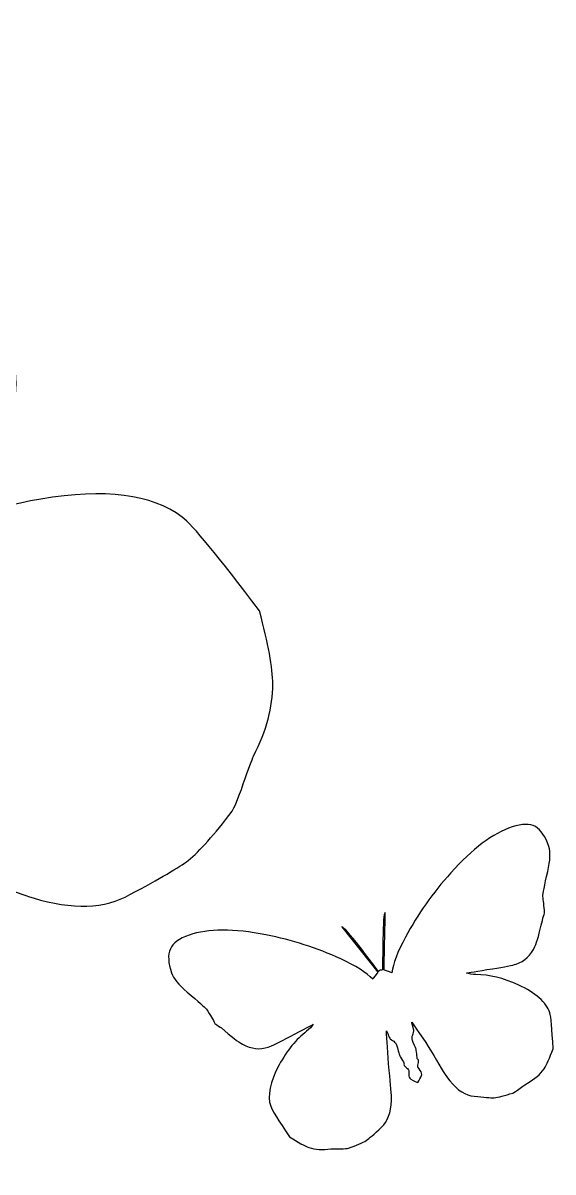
# Model space of a CAD drawing. Header units: centimetres. Extents: x -10.3 to 8.8, y -9.3 to 9.7.
# Drawn here: x 2.461 to 4.687, y 4.561 to 9.382 of the extents above; entities that cross this region are included whole.
import ezdxf

# ---------------------------------------------------------------- set-up
doc = ezdxf.new("R2010")
doc.units = ezdxf.units.CM
doc.header["$MEASUREMENT"] = 0
doc.layers.add('Camada 1', color=7, linetype='Continuous')

msp = doc.modelspace()

# ---------------------------------------------------------------- linework, layer by layer
at = {"layer": 'Camada 1'}
for points in [[(-1.72342, 5.32532), (-1.5489, 5.5559), (-1.24892, 5.76241), (-0.82328, 5.94619), (-0.82328, 5.94619), (-0.47652, 6.0952), (-0.12057, 6.20141), (0.24458, 6.26509), (0.24458, 6.26509), (0.47763, 6.3039), (0.65757, 6.30917), (0.78362, 6.28152), (0.78362, 6.28152), (0.78193, 6.30909), (0.78275, 6.35039), (0.786, 6.40458), (0.786, 6.40458), (0.786, 6.40458), (0.00154, 6.64712), (0.00154, 6.64712), (0.00154, 6.64712), (0.02564, 6.65887), (0.15137, 6.62778), (0.37865, 6.5543), (0.37865, 6.5543), (0.51531, 6.51083), (0.65175, 6.46651), (0.78696, 6.42045), (0.78696, 6.42045), (0.79016, 6.42955), (0.79424, 6.43982), (0.79865, 6.45117), (0.79865, 6.45117), (0.80688, 6.45651), (0.81566, 6.46324), (0.82511, 6.47086), (0.82511, 6.47086), (0.74425, 6.58868), (0.66427, 6.70772), (0.58553, 6.82768), (0.58553, 6.82768), (0.45284, 7.02617), (0.38894, 7.13904), (0.39368, 7.16539), (0.39368, 7.16539), (0.49414, 7.01381), (0.64382, 6.78537), (0.84321, 6.48017), (0.84321, 6.48017), (0.86808, 6.48758), (0.90623, 6.49835), (0.95807, 6.51208), (0.95807, 6.51208), (0.89719, 6.62585), (0.85427, 6.80167), (0.8303, 7.03913), (0.8303, 7.03913), (0.79032, 7.40521), (0.79582, 7.77658), (0.84673, 8.15316), (0.84673, 8.15316), (0.90597, 8.61012), (1.02249, 8.95408), (1.19696, 9.18466), (1.19696, 9.18466), (1.28766, 9.30449), (1.37825, 9.36818), (1.4685, 9.3754), (1.4685, 9.3754), (1.55907, 9.38249), (1.66419, 9.34063), (1.78436, 9.24972), (1.78436, 9.24972), (1.85141, 9.199), (1.91356, 9.09901), (1.97057, 8.95032), (1.97057, 8.95032), (2.04701, 8.75659), (2.09442, 8.64515), (2.11342, 8.61549), (2.11342, 8.61549), (2.15096, 8.57974), (2.20219, 8.52024), (2.26749, 8.43671), (2.26749, 8.43671), (2.27249, 8.41409), (2.28389, 8.37922), (2.30112, 8.33199), (2.30112, 8.33199), (2.37047, 8.15879), (2.4106, 8.03767), (2.42262, 7.96827), (2.42262, 7.96827), (2.44773, 7.83217), (2.4213, 7.71263), (2.34327, 7.60949), (2.34327, 7.60949), (2.31221, 7.56845), (2.23212, 7.48765), (2.10284, 7.36663), (2.10284, 7.36663), (1.93972, 7.21082), (1.84977, 7.12414), (1.83267, 7.10707), (1.83267, 7.10707), (1.87191, 7.11879), (1.91334, 7.13819), (1.95644, 7.16594), (1.95644, 7.16594), (2.11178, 7.27138), (2.30498, 7.34403), (2.53569, 7.38467), (2.53569, 7.38467), (2.80419, 7.43023), (3.00199, 7.40541), (3.12912, 7.30918), (3.12912, 7.30918), (3.17251, 7.27637), (3.28094, 7.14503), (3.45429, 6.91567), (3.45429, 6.91567), (3.4908, 6.77888), (3.50898, 6.67625), (3.51009, 6.60764), (3.51009, 6.60764), (3.51035, 6.51297), (3.48361, 6.41254), (3.42905, 6.30639), (3.42905, 6.30639), (3.42265, 6.29234), (3.40836, 6.25339), (3.386, 6.18921), (3.386, 6.18921), (3.36346, 6.12476), (3.34803, 6.08668), (3.33893, 6.07465), (3.33893, 6.07465), (3.26445, 5.9762), (3.20288, 5.90762), (3.15502, 5.86872), (3.15502, 5.86872), (3.11808, 5.83999), (3.0363, 5.79223), (2.9102, 5.72545), (2.9102, 5.72545), (2.80498, 5.66555), (2.66874, 5.66079), (2.50285, 5.71074), (2.50285, 5.71074), (2.42924, 5.73281), (2.29777, 5.78855), (2.10928, 5.87864), (2.10928, 5.87864), (2.02162, 5.92238), (1.8471, 5.99365), (1.58649, 6.09316), (1.58649, 6.09316), (1.59652, 6.08144), (1.60766, 6.07117), (1.61967, 6.0621), (1.61967, 6.0621), (1.65806, 6.03305), (1.67764, 6.0145), (1.67904, 6.00609), (1.67904, 6.00609), (1.68904, 5.97963), (1.69735, 5.95537), (1.70354, 5.93365), (1.70354, 5.93365), (1.70965, 5.91193), (1.73063, 5.88965), (1.76606, 5.8665), (1.76606, 5.8665), (1.82496, 5.8293), (1.85218, 5.81287), (1.84721, 5.81663), (1.84721, 5.81663), (1.85449, 5.81113), (1.87068, 5.79287), (1.89669, 5.76213), (1.89669, 5.76213), (1.9222, 5.73128), (1.94006, 5.71228), (1.9494, 5.70522), (1.9494, 5.70522), (1.95527, 5.70813), (1.96207, 5.70668), (1.9694, 5.70112), (1.9694, 5.70112), (1.97644, 5.69583), (1.98504, 5.68101), (1.99472, 5.65662), (1.99472, 5.65662), (2.00398, 5.63373), (2.01205, 5.61963), (2.01901, 5.61331), (2.01901, 5.61331), (2.01827, 5.61561), (2.03547, 5.60984), (2.07103, 5.59611), (2.07103, 5.59611), (2.10061, 5.58526), (2.11963, 5.56851), (2.12964, 5.54629), (2.12964, 5.54629), (2.1343, 5.51232), (2.13813, 5.47533), (2.14126, 5.43514), (2.14126, 5.43514), (2.12517, 5.42842), (2.0885, 5.42257), (2.0314, 5.41646), (2.0314, 5.41646), (2.00706, 5.41966), (1.98597, 5.43379), (1.9675, 5.4593), (1.9675, 5.4593), (1.94472, 5.4897), (1.93448, 5.50473), (1.93683, 5.50468), (1.93683, 5.50468), (1.92884, 5.50968), (1.9131, 5.5136), (1.88854, 5.5163), (1.88854, 5.5163), (1.86243, 5.519), (1.84586, 5.52326), (1.83882, 5.52855), (1.83882, 5.52855), (1.83152, 5.53411), (1.82832, 5.54019), (1.82945, 5.5467), (1.82945, 5.5467), (1.82008, 5.55379), (1.79693, 5.56583), (1.76039, 5.58197), (1.76039, 5.58197), (1.72369, 5.59869), (1.70176, 5.60928), (1.6944, 5.6148), (1.6944, 5.6148), (1.6994, 5.61102), (1.67596, 5.63245), (1.62436, 5.67933), (1.62436, 5.67933), (1.59245, 5.70716), (1.56581, 5.7218), (1.54414, 5.72299), (1.54414, 5.72299), (1.52244, 5.72421), (1.49636, 5.72503), (1.46648, 5.72511), (1.46648, 5.72511), (1.45793, 5.72418), (1.43473, 5.73805), (1.39634, 5.7671), (1.39634, 5.7671), (1.38441, 5.77615), (1.37123, 5.7838), (1.35745, 5.79054), (1.35745, 5.79054), (1.43159, 5.68931), (1.54779, 5.54098), (1.70599, 5.34572), (1.70599, 5.34572), (1.84365, 5.18856), (1.93335, 5.07741), (1.97457, 5.01258), (1.97457, 5.01258), (2.06765, 4.86658), (2.10107, 4.7353), (2.07368, 4.62012), (2.07368, 4.62012), (2.04193, 4.47828), (2.01727, 4.38538), (1.99968, 4.3421), (1.99968, 4.3421), (1.9751, 4.28516), (1.92602, 4.20759), (1.85151, 4.10913), (1.85151, 4.10913), (1.84241, 4.09709), (1.81233, 4.07246), (1.76176, 4.03555), (1.76176, 4.03555), (1.70083, 3.99462), (1.6645, 3.96911), (1.65304, 3.95938), (1.65304, 3.95938), (1.56747, 3.88043), (1.47799, 3.82738), (1.38512, 3.79952), (1.38512, 3.79952), (1.31879, 3.78193), (1.21505, 3.77155), (1.07349, 3.76949), (1.07349, 3.76949), (0.80536, 3.87374), (0.64973, 3.94271), (0.60639, 3.97552), (0.60639, 3.97552), (0.4792, 4.07172), (0.40147, 4.255), (0.37252, 4.52617), (0.37252, 4.52617), (0.35069, 4.76149), (0.3681, 4.96718), (0.4256, 5.14299), (0.4256, 5.14299), (0.44036, 5.19173), (0.44796, 5.2371), (0.44859, 5.27809), (0.44859, 5.27809), (0.43856, 5.25938), (0.38049, 5.15038), (0.27484, 4.95109), (0.27484, 4.95109), (0.19181, 4.79136), (0.13464, 4.69093), (0.10381, 4.65023), (0.10381, 4.65023), (0.02758, 4.54942), (-0.08029, 4.49148), (-0.21988, 4.47632), (-0.21988, 4.47632), (-0.28989, 4.46907), (-0.41649, 4.4759), (-0.60025, 4.49788), (-0.60025, 4.49788), (-0.62549, 4.49436), (-0.66306, 4.4947), (-0.71283, 4.4983), (-0.71283, 4.4983), (-0.75993, 4.52611), (-0.83118, 4.55926), (-0.92669, 4.59797), (-0.92669, 4.59797), (-0.96042, 4.60824), (-1.08057, 4.62363), (-1.28771, 4.64451), (-1.28771, 4.64451), (-1.44635, 4.65901), (-1.55944, 4.69153), (-1.62651, 4.74235), (-1.62651, 4.74235), (-1.7466, 4.83329), (-1.81503, 4.9237), (-1.83199, 5.01392), (-1.83199, 5.01392), (-1.84854, 5.10394), (-1.81229, 5.20785), (-1.72342, 5.32532)], [(3.79532, 5.45555), (3.85869, 5.4261), (3.90346, 5.39734), (3.92957, 5.36953), (3.92957, 5.36953), (3.93375, 5.37657), (3.94087, 5.38649), (3.95071, 5.39916), (3.95071, 5.39916), (3.95071, 5.39916), (3.79982, 5.58934), (3.79982, 5.58934), (3.79982, 5.58934), (3.80765, 5.5882), (3.83313, 5.5596), (3.87634, 5.50372), (3.87634, 5.50372), (3.9024, 5.4703), (3.92833, 5.4367), (3.9536, 5.40289), (3.9536, 5.40289), (3.95593, 5.40456), (3.95863, 5.40641), (3.96162, 5.40842), (3.96162, 5.40842), (3.9645, 5.40837), (3.96776, 5.40853), (3.97133, 5.40882), (3.97133, 5.40882), (3.9713, 5.45107), (3.97167, 5.49346), (3.97249, 5.5359), (3.97249, 5.5359), (3.97326, 5.60649), (3.97651, 5.6447), (3.98204, 5.65033), (3.98204, 5.65033), (3.98125, 5.59657), (3.97963, 5.51584), (3.9773, 5.40808), (3.9773, 5.40808), (3.9846, 5.40573), (3.99572, 5.40199), (4.01066, 5.39668), (4.01066, 5.39668), (4.01479, 5.43462), (4.03368, 5.48468), (4.06749, 5.54662), (4.06749, 5.54662), (4.11885, 5.64261), (4.18221, 5.73233), (4.25751, 5.8157), (4.25751, 5.8157), (4.34829, 5.9173), (4.43415, 5.98175), (4.51521, 6.00887), (4.51521, 6.00887), (4.55736, 6.02297), (4.59009, 6.0234), (4.61332, 6.01009), (4.61332, 6.01009), (4.6366, 5.9967), (4.65528, 5.96892), (4.66941, 5.92669), (4.66941, 5.92669), (4.67729, 5.90309), (4.67576, 5.86835), (4.66483, 5.82252), (4.66483, 5.82252), (4.65112, 5.76249), (4.64411, 5.72738), (4.64377, 5.71698), (4.64377, 5.71698), (4.64697, 5.702), (4.64954, 5.67893), (4.65152, 5.64763), (4.65152, 5.64763), (4.64895, 5.64128), (4.64591, 5.63086), (4.64223, 5.61646), (4.64223, 5.61646), (4.63024, 5.56262), (4.61979, 5.52637), (4.61114, 5.50743), (4.61114, 5.50743), (4.59452, 5.47004), (4.56812, 5.44528), (4.53187, 5.43313), (4.53187, 5.43313), (4.51742, 5.42829), (4.48438, 5.42196), (4.43262, 5.41403), (4.43262, 5.41403), (4.36682, 5.40323), (4.33038, 5.3971), (4.32337, 5.3958), (4.32337, 5.3958), (4.33491, 5.3921), (4.34824, 5.38993), (4.3634, 5.3895), (4.3634, 5.3895), (4.41891, 5.38929), (4.47818, 5.37474), (4.54128, 5.34613), (4.54128, 5.34613), (4.61441, 5.31242), (4.65852, 5.27332), (4.67347, 5.22863), (4.67347, 5.22863), (4.67855, 5.21339), (4.68307, 5.16322), (4.6871, 5.07832), (4.6871, 5.07832), (4.67318, 5.03884), (4.66046, 5.01075), (4.64926, 4.99384), (4.64926, 4.99384), (4.63352, 4.97072), (4.61021, 4.95066), (4.5792, 4.93386), (4.5792, 4.93386), (4.57531, 4.93151), (4.56531, 4.92439), (4.54912, 4.91246), (4.54912, 4.91246), (4.53287, 4.9005), (4.52274, 4.89375), (4.51851, 4.89235), (4.51851, 4.89235), (4.48388, 4.88076), (4.45742, 4.87431), (4.43927, 4.87282), (4.43927, 4.87282), (4.42546, 4.872), (4.39752, 4.87398), (4.35561, 4.87875), (4.35561, 4.87875), (4.31992, 4.88171), (4.28587, 4.9033), (4.25375, 4.9432), (4.25375, 4.9432), (4.23949, 4.9609), (4.21673, 4.99643), (4.18578, 5.04988), (4.18578, 5.04988), (4.1717, 5.0752), (4.14101, 5.12174), (4.09402, 5.18953), (4.09402, 5.18953), (4.09452, 5.18498), (4.09553, 5.18064), (4.09693, 5.17641), (4.09693, 5.17641), (4.10145, 5.16289), (4.10312, 5.15511), (4.10204, 5.15281), (4.10204, 5.15281), (4.10008, 5.14469), (4.09807, 5.13738), (4.09595, 5.13106), (4.09595, 5.13106), (4.09381, 5.12474), (4.09521, 5.11579), (4.09997, 5.10423), (4.09997, 5.10423), (4.10815, 5.08531), (4.11204, 5.07677), (4.11145, 5.07851), (4.11145, 5.07851), (4.11232, 5.07592), (4.1132, 5.0688), (4.11441, 5.05695), (4.11441, 5.05695), (4.11549, 5.04518), (4.11666, 5.03756), (4.11777, 5.03428), (4.11777, 5.03428), (4.1197, 5.03399), (4.1211, 5.03253), (4.12198, 5.02994), (4.12198, 5.02994), (4.1228, 5.02745), (4.12243, 5.02243), (4.12071, 5.01486), (4.12071, 5.01486), (4.11904, 5.00721), (4.11867, 5.00216), (4.11952, 4.99959), (4.11952, 4.99959), (4.11867, 5.00216), (4.12187, 4.99806), (4.12923, 4.98734), (4.12923, 4.98734), (4.13463, 4.97977), (4.13645, 4.9725), (4.13521, 4.96541), (4.13521, 4.96541), (4.13066, 4.95633), (4.12542, 4.94668), (4.11949, 4.93636), (4.11949, 4.93636), (4.11444, 4.93739), (4.10451, 4.9421), (4.08954, 4.95014), (4.08954, 4.95014), (4.08414, 4.95501), (4.08134, 4.96194), (4.08113, 4.97128), (4.08113, 4.97128), (4.08057, 4.98424), (4.08065, 4.98946), (4.08153, 4.98686), (4.08153, 4.98686), (4.08068, 4.98945), (4.07735, 4.99324), (4.0714, 4.99837), (4.0714, 4.99837), (4.06545, 5.0034), (4.06211, 5.00721), (4.06129, 5.00967), (4.06129, 5.00967), (4.06044, 5.01226), (4.06068, 5.01427), (4.06203, 5.01568), (4.06203, 5.01568), (4.06092, 5.01896), (4.05727, 5.02579), (4.05108, 5.03581), (4.05108, 5.03581), (4.04492, 5.04602), (4.04132, 5.05227), (4.04047, 5.05486), (4.04047, 5.05486), (4.04105, 5.05309), (4.03891, 5.06222), (4.03415, 5.0823), (4.03415, 5.0823), (4.03103, 5.09442), (4.02698, 5.10243), (4.02187, 5.10635), (4.02187, 5.10635), (4.01676, 5.11027), (4.01055, 5.11482), (4.00327, 5.11984), (4.00327, 5.11984), (4.00105, 5.12103), (3.99771, 5.12828), (3.99319, 5.14177), (3.99319, 5.14177), (3.99176, 5.14598), (3.98983, 5.15005), (3.98761, 5.15399), (3.98761, 5.15399), (3.98877, 5.11692), (3.9924, 5.06131), (3.99835, 4.98725), (3.99835, 4.98725), (4.00571, 4.92592), (4.00901, 4.88382), (4.00825, 4.86112), (4.00825, 4.86112), (4.00658, 4.80992), (3.99282, 4.77235), (3.9669, 4.74878), (3.9669, 4.74878), (3.93547, 4.71949), (3.91393, 4.70094), (3.90239, 4.6933), (3.90239, 4.6933), (3.88689, 4.68351), (3.86196, 4.67279), (3.82735, 4.66121), (3.82735, 4.66121), (3.82312, 4.65978), (3.81163, 4.6588), (3.79317, 4.65825), (3.79317, 4.65825), (3.77147, 4.65846), (3.75835, 4.65828), (3.75393, 4.65783), (3.75393, 4.65783), (3.71985, 4.65286), (3.68916, 4.65484), (3.66185, 4.66357), (3.66185, 4.66357), (3.64275, 4.67034), (3.61571, 4.68511), (3.58081, 4.70826), (3.58081, 4.70826), (3.53281, 4.77845), (3.50636, 4.82126), (3.50122, 4.83653), (3.50122, 4.83653), (3.48627, 4.88122), (3.49789, 4.93895), (3.53609, 5.00996), (3.53609, 5.00996), (3.57006, 5.07103), (3.60867, 5.11831), (3.65206, 5.15162), (3.65206, 5.15162), (3.66381, 5.16101), (3.67325, 5.17086), (3.68024, 5.18075), (3.68024, 5.18075), (3.67466, 5.17784), (3.64227, 5.16096), (3.58322, 5.12998), (3.58322, 5.12998), (3.53631, 5.10487), (3.50556, 5.0899), (3.49125, 5.08513), (3.49125, 5.08513), (3.45582, 5.07328), (3.41981, 5.07714), (3.38322, 5.09675), (3.38322, 5.09675), (3.36494, 5.10665), (3.3352, 5.12945), (3.29403, 5.16552), (3.29403, 5.16552), (3.28728, 5.16888), (3.27815, 5.17523), (3.26662, 5.18444), (3.26662, 5.18444), (3.25977, 5.1991), (3.24794, 5.2191), (3.23109, 5.24447), (3.23109, 5.24447), (3.22458, 5.25265), (3.19783, 5.27643), (3.15076, 5.31612), (3.15076, 5.31612), (3.11449, 5.34615), (3.09234, 5.37298), (3.08443, 5.39658), (3.08443, 5.39658), (3.0703, 5.43883), (3.06871, 5.4723), (3.07964, 5.49715), (3.07964, 5.49715), (3.09062, 5.52192), (3.11679, 5.5412), (3.15812, 5.55504), (3.15812, 5.55504), (3.23919, 5.58213), (3.34687, 5.58242), (3.48144, 5.5562), (3.48144, 5.5562), (3.59103, 5.53453), (3.69559, 5.50101), (3.79532, 5.45555)]]:
    msp.add_open_spline(points, degree=3, knots=[0, 0, 0, 0, 0.0112359550561798, 0.0112359550561798, 0.0112359550561798, 0.0112359550561798, 0.0224719101123595, 0.0224719101123595, 0.0224719101123595, 0.0224719101123595, 0.0337078651685393, 0.0337078651685393, 0.0337078651685393, 0.0337078651685393, 0.0449438202247191, 0.0449438202247191, 0.0449438202247191, 0.0449438202247191, 0.0561797752808989, 0.0561797752808989, 0.0561797752808989, 0.0561797752808989, 0.0674157303370786, 0.0674157303370786, 0.0674157303370786, 0.0674157303370786, 0.0786516853932584, 0.0786516853932584, 0.0786516853932584, 0.0786516853932584, 0.0898876404494382, 0.0898876404494382, 0.0898876404494382, 0.0898876404494382, 0.101123595505618, 0.101123595505618, 0.101123595505618, 0.101123595505618, 0.1123595505617977, 0.1123595505617977, 0.1123595505617977, 0.1123595505617977, 0.1235955056179775, 0.1235955056179775, 0.1235955056179775, 0.1235955056179775, 0.1348314606741573, 0.1348314606741573, 0.1348314606741573, 0.1348314606741573, 0.1460674157303371, 0.1460674157303371, 0.1460674157303371, 0.1460674157303371, 0.1573033707865168, 0.1573033707865168, 0.1573033707865168, 0.1573033707865168, 0.1685393258426966, 0.1685393258426966, 0.1685393258426966, 0.1685393258426966, 0.1797752808988764, 0.1797752808988764, 0.1797752808988764, 0.1797752808988764, 0.1910112359550562, 0.1910112359550562, 0.1910112359550562, 0.1910112359550562, 0.2022471910112359, 0.2022471910112359, 0.2022471910112359, 0.2022471910112359, 0.2134831460674157, 0.2134831460674157, 0.2134831460674157, 0.2134831460674157, 0.2247191011235955, 0.2247191011235955, 0.2247191011235955, 0.2247191011235955, 0.2359550561797753, 0.2359550561797753, 0.2359550561797753, 0.2359550561797753, 0.247191011235955, 0.247191011235955, 0.247191011235955, 0.247191011235955, 0.2584269662921349, 0.2584269662921349, 0.2584269662921349, 0.2584269662921349, 0.2696629213483146, 0.2696629213483146, 0.2696629213483146, 0.2696629213483146, 0.2808988764044944, 0.2808988764044944, 0.2808988764044944, 0.2808988764044944, 0.2921348314606741, 0.2921348314606741, 0.2921348314606741, 0.2921348314606741, 0.303370786516854, 0.303370786516854, 0.303370786516854, 0.303370786516854, 0.3146067415730337, 0.3146067415730337, 0.3146067415730337, 0.3146067415730337, 0.3258426966292135, 0.3258426966292135, 0.3258426966292135, 0.3258426966292135, 0.3370786516853932, 0.3370786516853932, 0.3370786516853932, 0.3370786516853932, 0.3483146067415731, 0.3483146067415731, 0.3483146067415731, 0.3483146067415731, 0.3595505617977528, 0.3595505617977528, 0.3595505617977528, 0.3595505617977528, 0.3707865168539326, 0.3707865168539326, 0.3707865168539326, 0.3707865168539326, 0.3820224719101123, 0.3820224719101123, 0.3820224719101123, 0.3820224719101123, 0.3932584269662922, 0.3932584269662922, 0.3932584269662922, 0.3932584269662922, 0.4044943820224719, 0.4044943820224719, 0.4044943820224719, 0.4044943820224719, 0.4157303370786517, 0.4157303370786517, 0.4157303370786517, 0.4157303370786517, 0.4269662921348314, 0.4269662921348314, 0.4269662921348314, 0.4269662921348314, 0.4382022471910113, 0.4382022471910113, 0.4382022471910113, 0.4382022471910113, 0.449438202247191, 0.449438202247191, 0.449438202247191, 0.449438202247191, 0.4606741573033708, 0.4606741573033708, 0.4606741573033708, 0.4606741573033708, 0.4719101123595505, 0.4719101123595505, 0.4719101123595505, 0.4719101123595505, 0.4831460674157304, 0.4831460674157304, 0.4831460674157304, 0.4831460674157304, 0.4943820224719101, 0.4943820224719101, 0.4943820224719101, 0.4943820224719101, 0.5056179775280899, 0.5056179775280899, 0.5056179775280899, 0.5056179775280899, 0.5168539325842697, 0.5168539325842697, 0.5168539325842697, 0.5168539325842697, 0.5280898876404494, 0.5280898876404494, 0.5280898876404494, 0.5280898876404494, 0.5393258426966292, 0.5393258426966292, 0.5393258426966292, 0.5393258426966292, 0.550561797752809, 0.550561797752809, 0.550561797752809, 0.550561797752809, 0.5617977528089888, 0.5617977528089888, 0.5617977528089888, 0.5617977528089888, 0.5730337078651685, 0.5730337078651685, 0.5730337078651685, 0.5730337078651685, 0.5842696629213483, 0.5842696629213483, 0.5842696629213483, 0.5842696629213483, 0.5955056179775281, 0.5955056179775281, 0.5955056179775281, 0.5955056179775281, 0.6067415730337079, 0.6067415730337079, 0.6067415730337079, 0.6067415730337079, 0.6179775280898876, 0.6179775280898876, 0.6179775280898876, 0.6179775280898876, 0.6292134831460674, 0.6292134831460674, 0.6292134831460674, 0.6292134831460674, 0.6404494382022472, 0.6404494382022472, 0.6404494382022472, 0.6404494382022472, 0.651685393258427, 0.651685393258427, 0.651685393258427, 0.651685393258427, 0.6629213483146067, 0.6629213483146067, 0.6629213483146067, 0.6629213483146067, 0.6741573033707865, 0.6741573033707865, 0.6741573033707865, 0.6741573033707865, 0.6853932584269663, 0.6853932584269663, 0.6853932584269663, 0.6853932584269663, 0.6966292134831461, 0.6966292134831461, 0.6966292134831461, 0.6966292134831461, 0.7078651685393258, 0.7078651685393258, 0.7078651685393258, 0.7078651685393258, 0.7191011235955056, 0.7191011235955056, 0.7191011235955056, 0.7191011235955056, 0.7303370786516854, 0.7303370786516854, 0.7303370786516854, 0.7303370786516854, 0.7415730337078652, 0.7415730337078652, 0.7415730337078652, 0.7415730337078652, 0.7528089887640449, 0.7528089887640449, 0.7528089887640449, 0.7528089887640449, 0.7640449438202247, 0.7640449438202247, 0.7640449438202247, 0.7640449438202247, 0.7752808988764045, 0.7752808988764045, 0.7752808988764045, 0.7752808988764045, 0.7865168539325843, 0.7865168539325843, 0.7865168539325843, 0.7865168539325843, 0.797752808988764, 0.797752808988764, 0.797752808988764, 0.797752808988764, 0.8089887640449438, 0.8089887640449438, 0.8089887640449438, 0.8089887640449438, 0.8202247191011236, 0.8202247191011236, 0.8202247191011236, 0.8202247191011236, 0.8314606741573034, 0.8314606741573034, 0.8314606741573034, 0.8314606741573034, 0.8426966292134831, 0.8426966292134831, 0.8426966292134831, 0.8426966292134831, 0.8539325842696629, 0.8539325842696629, 0.8539325842696629, 0.8539325842696629, 0.8651685393258427, 0.8651685393258427, 0.8651685393258427, 0.8651685393258427, 0.8764044943820225, 0.8764044943820225, 0.8764044943820225, 0.8764044943820225, 0.8876404494382022, 0.8876404494382022, 0.8876404494382022, 0.8876404494382022, 0.898876404494382, 0.898876404494382, 0.898876404494382, 0.898876404494382, 0.9101123595505618, 0.9101123595505618, 0.9101123595505618, 0.9101123595505618, 0.9213483146067416, 0.9213483146067416, 0.9213483146067416, 0.9213483146067416, 0.9325842696629213, 0.9325842696629213, 0.9325842696629213, 0.9325842696629213, 0.9438202247191011, 0.9438202247191011, 0.9438202247191011, 0.9438202247191011, 0.9550561797752809, 0.9550561797752809, 0.9550561797752809, 0.9550561797752809, 0.9662921348314607, 0.9662921348314607, 0.9662921348314607, 0.9662921348314607, 0.9775280898876404, 0.9775280898876404, 0.9775280898876404, 0.9775280898876404, 1, 1, 1, 1], dxfattribs=at)

doc.saveas('drawing.dxf')
